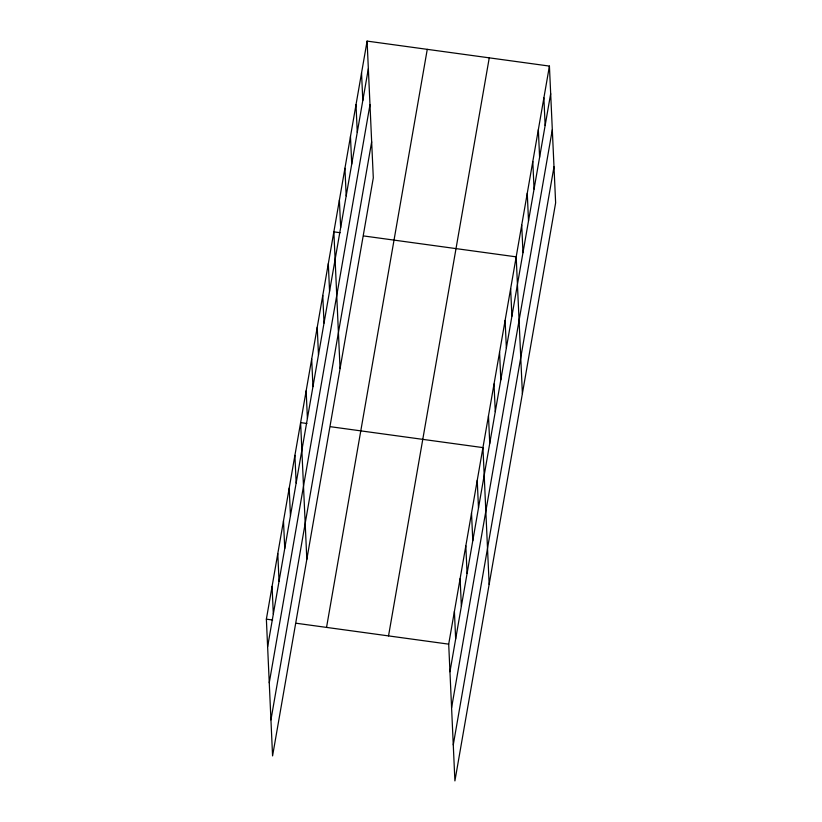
<?xml version="1.0" encoding="UTF-8"?>
<svg xmlns="http://www.w3.org/2000/svg" width="822" height="822" viewBox="0 0 822 822"><rect width="100%" height="100%" fill="white"/><g stroke="black" fill="none" stroke-linecap="round" stroke-linejoin="round"><path stroke-width="1.23" d="M367.095 41.1L373.301 177.85L272.575 755.911L266.369 619.151L367.095 41.1L549.425 66.089L555.631 202.849L454.905 780.9L448.699 644.15L549.425 66.089M267.623 646.76L368.348 68.699M269.256 682.774L369.982 104.723M270.941 719.887L371.667 141.836M326.54 627.402L427.265 49.351M388.529 635.899L489.254 57.848M449.953 671.749L550.678 93.698M451.586 707.773L552.312 129.712M453.271 744.876L553.997 166.825M340.123 232.718L333.855 231.855L340.061 368.605M363.941 235.986L516.185 256.854L522.391 393.604M306.883 423.474L300.616 422.621L306.822 559.371M330.701 426.741L482.946 447.61L489.152 584.36M266.369 619.151L272.637 620.014M296.454 623.282L448.699 644.15M543.887 97.89L545.14 125.489M538.348 129.681L539.602 157.279M532.8 161.472L534.053 189.07M527.262 193.262L528.515 220.861M521.723 225.053L522.977 252.662M510.647 288.645L511.901 316.244M505.109 320.436L506.362 348.035M499.56 352.227L500.814 379.826M494.022 384.028L495.276 411.627M488.484 415.819L489.737 443.418M477.233 480.367L478.486 507.965M471.53 513.123L472.784 540.722M465.817 545.88L467.071 573.479M460.115 578.637L461.368 606.235M454.402 611.393L455.655 638.992M361.546 72.891L362.8 100.49M356.008 104.682L357.262 132.291M350.47 136.483L351.724 164.081M344.932 168.274L346.185 195.872M339.394 200.065L340.647 227.663M328.317 263.646L329.56 291.255M322.769 295.447L324.022 323.046M317.23 327.238L318.484 354.837M311.692 359.029L312.946 386.628M306.154 390.82L307.407 418.419M294.903 455.367L296.156 482.976M289.2 488.124L290.454 515.733M283.487 520.881L284.741 548.49M277.785 553.638L279.038 581.246M272.072 586.394L273.325 614.003"/></g></svg>
